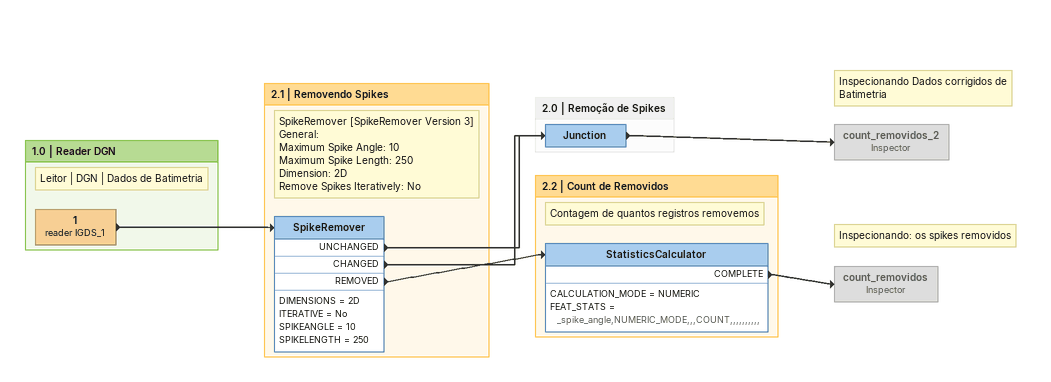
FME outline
Note: Inspecionando Dados corrigidos de Batimetria
count_removidos_2: Inspector [off]
Note: Inspecionando: os spikes removidos
count_removidos: Inspector [off]

Bookmark: 1.0 | Reader DGN
Note: Leitor | DGN | Dados de Batimetria
1 (reader IGDS_1)
    -> SpikeRemover

Bookmark: 2.1 | Removendo Spikes
Note: SpikeRemover [SpikeRemover Version 3] / General: / Maximum Spike Angle: 10 / Maximum Spike Length: 250 / Dimension: 2D / Remove Spikes Iteratively: No
SpikeRemover
    DIMENSIONS = 2D
    ITERATIVE = No
    SPIKEANGLE = 10
    SPIKELENGTH = 250
    UNCHANGED -> Junction
    CHANGED -> Junction
    REMOVED -> StatisticsCalculator

Bookmark: 2.0 | Remoção de Spikes
Junction
    -> count_removidos_2

Bookmark: 2.2 | Count de Removidos
Note: Contagem de quantos registros removemos
StatisticsCalculator
    CALCULATION_MODE = NUMERIC
    FEAT_STATS = _spike_angle,NUMERIC_MODE,,,COUNT,,,,,,,,,,
    COMPLETE -> count_removidos
